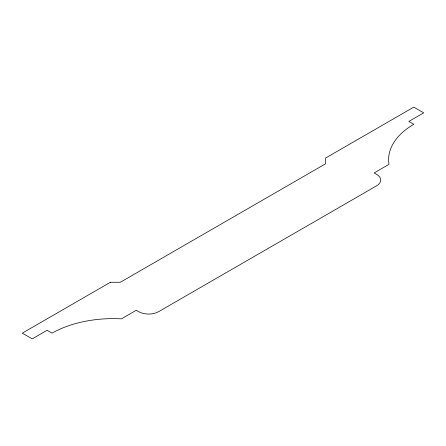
<?xml version="1.0" encoding="UTF-8"?>
<svg xmlns="http://www.w3.org/2000/svg" width="446" height="446" viewBox="0 0 446 446"><rect width="100%" height="100%" fill="white"/><g stroke="black" fill="none" stroke-linecap="round" stroke-linejoin="round"><path stroke-width="0.67" d="M110.446 282.257L22.3 333.151L32.212 338.871L47.075 330.291L52.031 333.151A86.987 50.22 0 0 1 121.412 318.845L136.275 310.26L138.756 311.693A14.016 8.095 0 0 0 158.575 311.693L376.625 185.804A14.016 8.095 0 0 0 376.625 174.364L374.144 172.931L389.012 164.345A86.987 50.22 0 0 1 413.788 124.295L408.831 121.435L423.7 112.849L413.788 107.129L325.641 158.018L325.641 163.743L120.359 282.257L110.446 282.257"/></g></svg>
